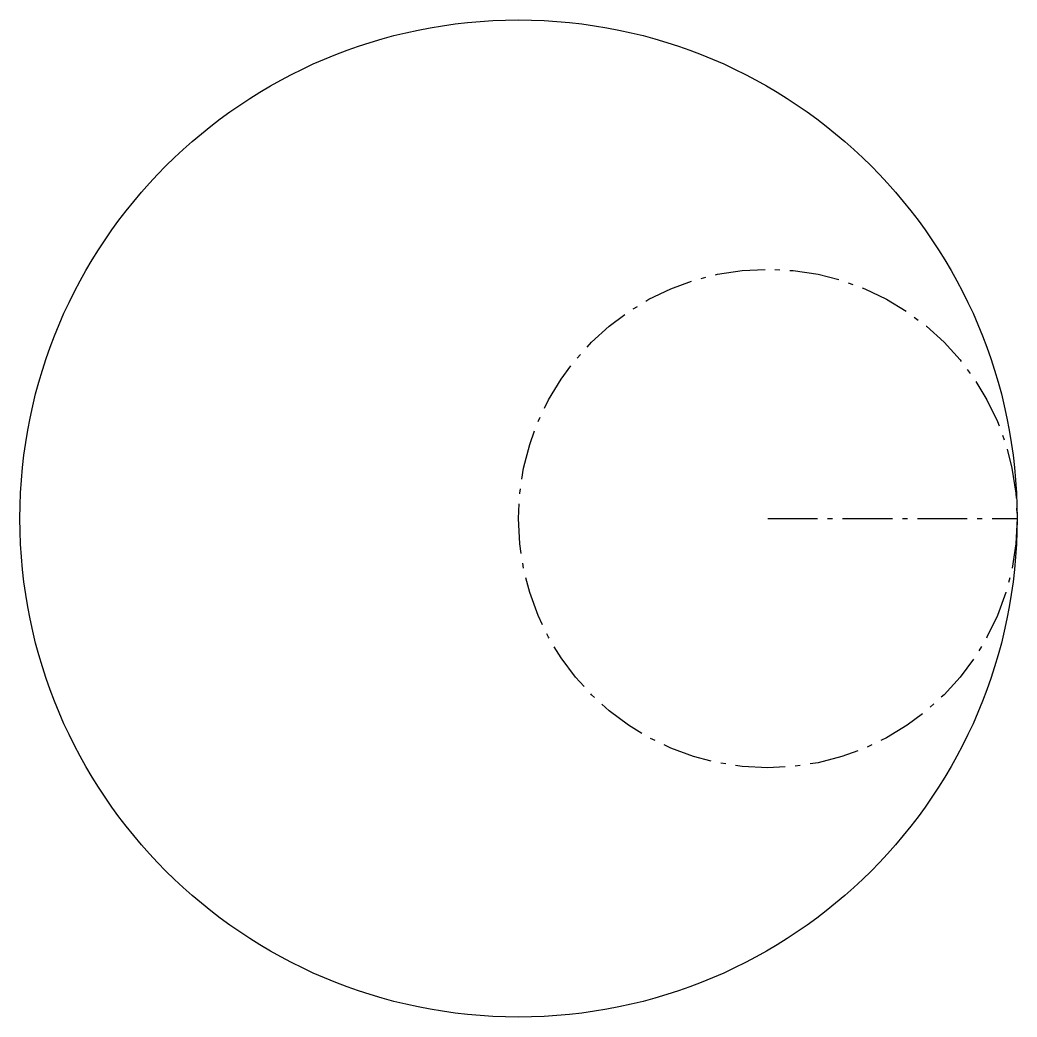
# Model space of a CAD drawing. Header units: inches. Extents: x -10 to 10, y -10 to 10.
import ezdxf

# ---------------------------------------------------------------- set-up
doc = ezdxf.new("R2010")
doc.units = ezdxf.units.IN
doc.header["$MEASUREMENT"] = 0
doc.linetypes.add('DASH_DOT', pattern=[1.4, 1, -0.2, 0, -0.2])

# ---------------------------------------------------------------- blocks, each defined once
blk = doc.blocks.new('MyBlock')
at = {"linetype": 'DASH_DOT'}
blk.add_line((0, 0), (5, 0), dxfattribs=at)
blk.add_circle((0, 0), 5, dxfattribs=at)

msp = doc.modelspace()

# ---------------------------------------------------------------- linework, layer by layer
msp.add_circle((0, 0), 10)

# ---------------------------------------------------------------- block references
msp.add_blockref('MyBlock', (5, 0))

doc.saveas('drawing.dxf')
